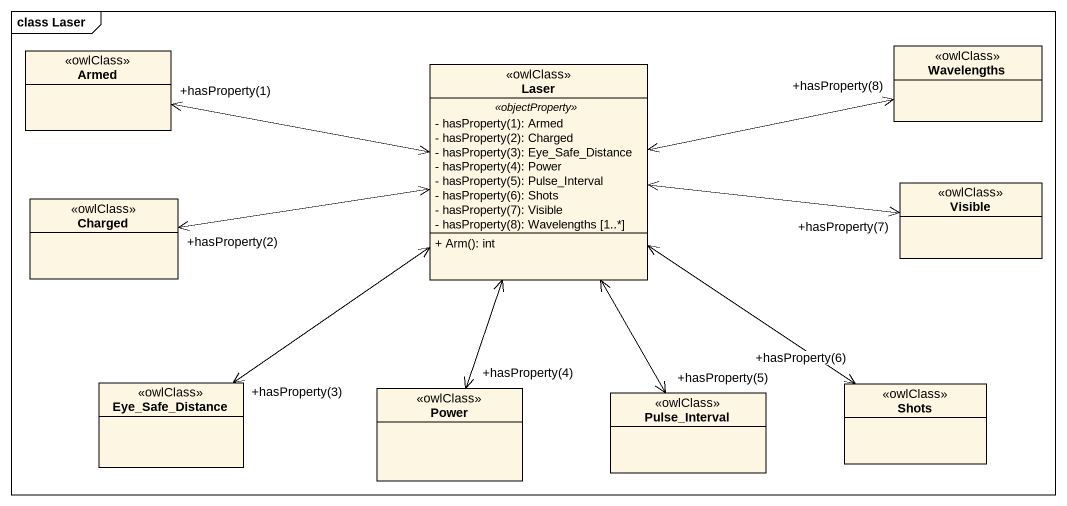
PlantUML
@startuml
mainframe class Laser
hide circle
hide empty members
skinparam classAttributeIconSize 0
class Armed <<owlClass>>
class Laser <<owlClass>> {
  .. <<objectProperty>> ..
  {field} - hasProperty(1): Armed
  {field} - hasProperty(2): Charged
  {field} - hasProperty(3): Eye_Safe_Distance
  {field} - hasProperty(4): Power
  {field} - hasProperty(5): Pulse_Interval
  {field} - hasProperty(6): Shots
  {field} - hasProperty(7): Visible
  {field} - hasProperty(8): Wavelengths [1..*]
  --
  + Arm(): int
}
class Wavelengths <<owlClass>>
class Visible <<owlClass>>
class Charged <<owlClass>>
class Eye_Safe_Distance <<owlClass>>
class Power <<owlClass>>
class Pulse_Interval <<owlClass>>
class Shots <<owlClass>>
Laser <-left-> "+hasProperty(1)" Armed
Laser <-right-> "+hasProperty(8)" Wavelengths
Laser <-right-> "+hasProperty(7)" Visible
Laser <-left-> "+hasProperty(2)" Charged
Laser <--> "+hasProperty(3)" Eye_Safe_Distance
Laser <--> "+hasProperty(4)" Power
Laser <--> "+hasProperty(5)" Pulse_Interval
Laser <--> "+hasProperty(6)" Shots
@enduml
